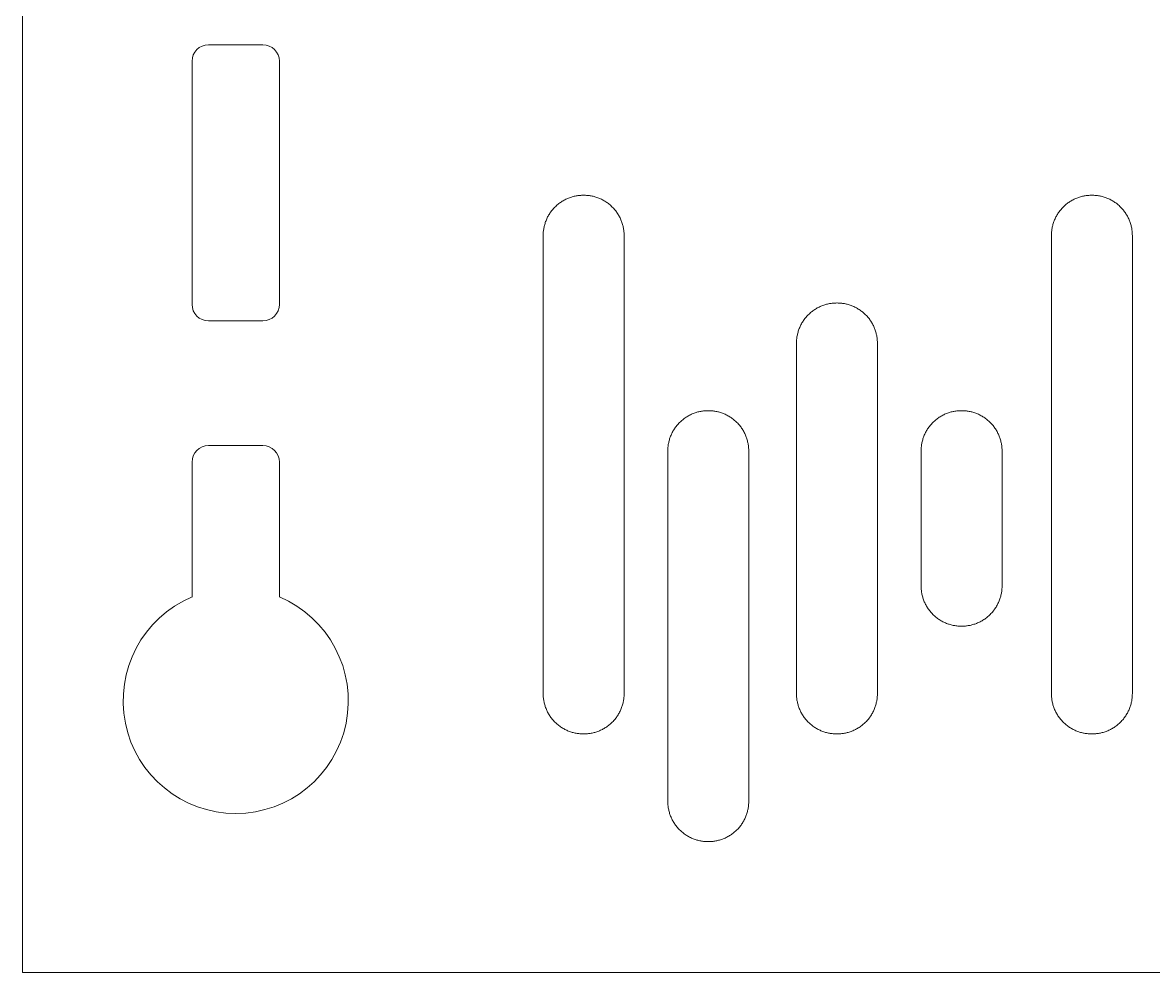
# Model space of a CAD drawing. Header units: metres. Extents: x -2538 to 7610, y -1082 to -498.
# Drawn here: x 1248.5 to 1529.7, y -1081.9 to -845.8 of the extents above; entities that cross this region are included whole.
import ezdxf

# ---------------------------------------------------------------- set-up
doc = ezdxf.new("R2010")
doc.units = ezdxf.units.M
doc.linetypes.add('AUSGEZOGEN', pattern=[0])
doc.layers.add('Allgemein01', color=7, linetype='AUSGEZOGEN', lineweight=13)
doc.layers.add('Standard', color=7, linetype='AUSGEZOGEN', lineweight=25)

msp = doc.modelspace()

# ---------------------------------------------------------------- linework, layer by layer
at = {"layer": 'Allgemein01', "color": 7, "linetype": 'AUSGEZOGEN', "lineweight": 13}
for p, q in [((1294.72, -851.29), (1308.25, -851.29)), ((1290.62, -915.82), (1290.62, -855.4)), ((1312.35, -915.82), (1312.35, -855.4)), ((1294.72, -919.93), (1308.25, -919.93)), ((1294.72, -950.93), (1308.25, -950.93)), ((1290.62, -988.57), (1290.62, -955.04)), ((1312.35, -988.57), (1312.35, -955.04))]:
    msp.add_line(p, q, dxfattribs=at)
for centre, start, end in [((1294.72, -855.4), 90, 180), ((1308.25, -855.4), 0, 90), ((1294.72, -915.82), 180, 270), ((1308.25, -915.82), 270, 0), ((1294.72, -955.04), 90, 180), ((1308.25, -955.04), 0, 90)]:
    msp.add_arc(centre, 4.1, start, end, dxfattribs=at)
at = {"layer": 'Standard', "color": 7, "linetype": 'AUSGEZOGEN', "lineweight": 13}
for points in [[(1248.49, -1081.87), (1810.49, -1081.87), (1810.49, -519.87), (1248.49, -519.87), (1248.49, -1081.87)], [(1398.08, -1012.6), (1398.08, -898.71), (1398.08, -898.48), (1398.07, -898.26), (1398.06, -898.04), (1398.04, -897.81), (1398.01, -897.58), (1397.99, -897.35), (1397.95, -897.12), (1397.91, -896.89), (1397.87, -896.65), (1397.81, -896.42), (1397.76, -896.19), (1397.69, -895.96), (1397.62, -895.72), (1397.55, -895.49), (1397.46, -895.26), (1397.38, -895.03), (1397.28, -894.8), (1397.18, -894.57), (1397.07, -894.34), (1396.96, -894.11), (1396.84, -893.89), (1396.72, -893.67), (1396.59, -893.45), (1396.45, -893.23), (1396.31, -893.02), (1396.16, -892.81), (1396, -892.61), (1395.84, -892.4), (1395.68, -892.21), (1395.51, -892.01), (1395.33, -891.82), (1395.15, -891.64), (1394.96, -891.46), (1394.77, -891.28), (1394.58, -891.11), (1394.38, -890.94), (1394.18, -890.78), (1393.97, -890.63), (1393.76, -890.48), (1393.55, -890.34), (1393.33, -890.2), (1393.12, -890.07), (1392.89, -889.94), (1392.67, -889.82), (1392.45, -889.71), (1392.22, -889.6), (1391.99, -889.5), (1391.76, -889.41), (1391.53, -889.32), (1391.3, -889.24), (1391.06, -889.16), (1390.83, -889.09), (1390.6, -889.03), (1390.36, -888.97), (1390.13, -888.92), (1389.9, -888.87), (1389.67, -888.83), (1389.44, -888.8), (1389.21, -888.77), (1388.98, -888.75), (1388.75, -888.73), (1388.52, -888.72), (1388.3, -888.71), (1388.08, -888.71), (1387.95, -888.71), (1387.73, -888.71), (1387.51, -888.72), (1387.28, -888.73), (1387.05, -888.75), (1386.83, -888.77), (1386.6, -888.8), (1386.37, -888.83), (1386.13, -888.87), (1385.9, -888.92), (1385.67, -888.97), (1385.44, -889.03), (1385.2, -889.09), (1384.97, -889.16), (1384.74, -889.24), (1384.5, -889.32), (1384.27, -889.41), (1384.04, -889.5), (1383.81, -889.6), (1383.59, -889.71), (1383.36, -889.82), (1383.14, -889.94), (1382.92, -890.07), (1382.7, -890.2), (1382.48, -890.34), (1382.27, -890.48), (1382.06, -890.63), (1381.85, -890.78), (1381.65, -890.94), (1381.45, -891.11), (1381.26, -891.28), (1381.07, -891.46), (1380.88, -891.64), (1380.7, -891.82), (1380.53, -892.01), (1380.36, -892.21), (1380.19, -892.4), (1380.03, -892.61), (1379.88, -892.81), (1379.73, -893.02), (1379.58, -893.23), (1379.45, -893.45), (1379.31, -893.67), (1379.19, -893.89), (1379.07, -894.11), (1378.96, -894.34), (1378.85, -894.57), (1378.75, -894.8), (1378.66, -895.03), (1378.57, -895.26), (1378.49, -895.49), (1378.41, -895.72), (1378.34, -895.96), (1378.28, -896.19), (1378.22, -896.42), (1378.17, -896.65), (1378.12, -896.89), (1378.08, -897.12), (1378.05, -897.35), (1378.02, -897.58), (1377.99, -897.81), (1377.98, -898.04), (1377.96, -898.26), (1377.96, -898.48), (1377.95, -898.71), (1377.95, -1012.6), (1377.96, -1012.82), (1377.96, -1013.04), (1377.98, -1013.27), (1377.99, -1013.49), (1378.02, -1013.72), (1378.05, -1013.95), (1378.08, -1014.18), (1378.12, -1014.42), (1378.17, -1014.65), (1378.22, -1014.88), (1378.28, -1015.11), (1378.34, -1015.35), (1378.41, -1015.58), (1378.49, -1015.81), (1378.57, -1016.05), (1378.66, -1016.28), (1378.75, -1016.51), (1378.85, -1016.74), (1378.96, -1016.96), (1379.07, -1017.19), (1379.19, -1017.41), (1379.31, -1017.63), (1379.45, -1017.85), (1379.58, -1018.07), (1379.73, -1018.28), (1379.88, -1018.49), (1380.03, -1018.7), (1380.19, -1018.9), (1380.36, -1019.1), (1380.53, -1019.29), (1380.7, -1019.48), (1380.88, -1019.67), (1381.07, -1019.85), (1381.26, -1020.02), (1381.45, -1020.19), (1381.65, -1020.36), (1381.85, -1020.52), (1382.06, -1020.67), (1382.27, -1020.82), (1382.48, -1020.97), (1382.7, -1021.1), (1382.92, -1021.23), (1383.14, -1021.36), (1383.36, -1021.48), (1383.59, -1021.59), (1383.81, -1021.7), (1384.04, -1021.8), (1384.27, -1021.89), (1384.5, -1021.98), (1384.74, -1022.06), (1384.97, -1022.14), (1385.2, -1022.21), (1385.44, -1022.27), (1385.67, -1022.33), (1385.9, -1022.38), (1386.13, -1022.43), (1386.37, -1022.47), (1386.6, -1022.5), (1386.83, -1022.53), (1387.05, -1022.56), (1387.28, -1022.57), (1387.51, -1022.59), (1387.73, -1022.59), (1387.95, -1022.6), (1388.08, -1022.6), (1388.3, -1022.59), (1388.52, -1022.59), (1388.75, -1022.57), (1388.98, -1022.56), (1389.21, -1022.53), (1389.44, -1022.5), (1389.67, -1022.47), (1389.9, -1022.43), (1390.13, -1022.38), (1390.36, -1022.33), (1390.6, -1022.27), (1390.83, -1022.21), (1391.06, -1022.14), (1391.3, -1022.06), (1391.53, -1021.98), (1391.76, -1021.89), (1391.99, -1021.8), (1392.22, -1021.7), (1392.45, -1021.59), (1392.67, -1021.48), (1392.89, -1021.36), (1393.12, -1021.23), (1393.33, -1021.1), (1393.55, -1020.97), (1393.76, -1020.82), (1393.97, -1020.67), (1394.18, -1020.52), (1394.38, -1020.36), (1394.58, -1020.19), (1394.77, -1020.02), (1394.96, -1019.85), (1395.15, -1019.67), (1395.33, -1019.48), (1395.51, -1019.29), (1395.68, -1019.1), (1395.84, -1018.9), (1396, -1018.7), (1396.16, -1018.49), (1396.31, -1018.28), (1396.45, -1018.07), (1396.59, -1017.85), (1396.72, -1017.63), (1396.84, -1017.41), (1396.96, -1017.19), (1397.07, -1016.96), (1397.18, -1016.74), (1397.28, -1016.51), (1397.38, -1016.28), (1397.46, -1016.05), (1397.55, -1015.81), (1397.62, -1015.58), (1397.69, -1015.35), (1397.76, -1015.11), (1397.81, -1014.88), (1397.87, -1014.65), (1397.91, -1014.42), (1397.95, -1014.18), (1397.99, -1013.95), (1398.01, -1013.72), (1398.04, -1013.49), (1398.06, -1013.27), (1398.07, -1013.04), (1398.08, -1012.82), (1398.08, -1012.6)], [(1524.49, -1012.6), (1524.49, -898.71), (1524.48, -898.48), (1524.48, -898.26), (1524.46, -898.04), (1524.45, -897.81), (1524.42, -897.58), (1524.39, -897.35), (1524.36, -897.12), (1524.32, -896.89), (1524.27, -896.65), (1524.22, -896.42), (1524.17, -896.19), (1524.1, -895.96), (1524.03, -895.72), (1523.96, -895.49), (1523.87, -895.26), (1523.79, -895.03), (1523.69, -894.8), (1523.59, -894.57), (1523.48, -894.34), (1523.37, -894.11), (1523.25, -893.89), (1523.13, -893.67), (1522.99, -893.45), (1522.86, -893.23), (1522.71, -893.02), (1522.57, -892.81), (1522.41, -892.61), (1522.25, -892.4), (1522.09, -892.21), (1521.91, -892.01), (1521.74, -891.82), (1521.56, -891.64), (1521.37, -891.46), (1521.18, -891.28), (1520.99, -891.11), (1520.79, -890.94), (1520.59, -890.78), (1520.38, -890.63), (1520.17, -890.48), (1519.96, -890.34), (1519.74, -890.2), (1519.52, -890.07), (1519.3, -889.94), (1519.08, -889.82), (1518.85, -889.71), (1518.63, -889.6), (1518.4, -889.5), (1518.17, -889.41), (1517.94, -889.32), (1517.7, -889.24), (1517.47, -889.16), (1517.24, -889.09), (1517.01, -889.03), (1516.77, -888.97), (1516.54, -888.92), (1516.31, -888.87), (1516.08, -888.83), (1515.84, -888.8), (1515.61, -888.77), (1515.39, -888.75), (1515.16, -888.73), (1514.93, -888.72), (1514.71, -888.71), (1514.49, -888.71), (1514.36, -888.71), (1514.14, -888.71), (1513.92, -888.72), (1513.69, -888.73), (1513.46, -888.75), (1513.24, -888.77), (1513.01, -888.8), (1512.77, -888.83), (1512.54, -888.87), (1512.31, -888.92), (1512.08, -888.97), (1511.84, -889.03), (1511.61, -889.09), (1511.38, -889.16), (1511.14, -889.24), (1510.91, -889.32), (1510.68, -889.41), (1510.45, -889.5), (1510.22, -889.6), (1509.99, -889.71), (1509.77, -889.82), (1509.55, -889.94), (1509.32, -890.07), (1509.11, -890.2), (1508.89, -890.34), (1508.68, -890.48), (1508.47, -890.63), (1508.26, -890.78), (1508.06, -890.94), (1507.86, -891.11), (1507.67, -891.28), (1507.48, -891.46), (1507.29, -891.64), (1507.11, -891.82), (1506.93, -892.01), (1506.76, -892.21), (1506.6, -892.4), (1506.44, -892.61), (1506.28, -892.81), (1506.14, -893.02), (1505.99, -893.23), (1505.86, -893.45), (1505.72, -893.67), (1505.6, -893.89), (1505.48, -894.11), (1505.37, -894.34), (1505.26, -894.57), (1505.16, -894.8), (1505.06, -895.03), (1504.98, -895.26), (1504.89, -895.49), (1504.82, -895.72), (1504.75, -895.96), (1504.68, -896.19), (1504.63, -896.42), (1504.58, -896.65), (1504.53, -896.89), (1504.49, -897.12), (1504.45, -897.35), (1504.43, -897.58), (1504.4, -897.81), (1504.38, -898.04), (1504.37, -898.26), (1504.36, -898.48), (1504.36, -898.71), (1504.36, -1012.6), (1504.36, -1012.82), (1504.37, -1013.04), (1504.38, -1013.27), (1504.4, -1013.49), (1504.43, -1013.72), (1504.45, -1013.95), (1504.49, -1014.18), (1504.53, -1014.42), (1504.58, -1014.65), (1504.63, -1014.88), (1504.68, -1015.11), (1504.75, -1015.35), (1504.82, -1015.58), (1504.89, -1015.81), (1504.98, -1016.05), (1505.06, -1016.28), (1505.16, -1016.51), (1505.26, -1016.74), (1505.37, -1016.96), (1505.48, -1017.19), (1505.6, -1017.41), (1505.72, -1017.63), (1505.86, -1017.85), (1505.99, -1018.07), (1506.14, -1018.28), (1506.28, -1018.49), (1506.44, -1018.7), (1506.6, -1018.9), (1506.76, -1019.1), (1506.93, -1019.29), (1507.11, -1019.48), (1507.29, -1019.67), (1507.48, -1019.85), (1507.67, -1020.02), (1507.86, -1020.19), (1508.06, -1020.36), (1508.26, -1020.52), (1508.47, -1020.67), (1508.68, -1020.82), (1508.89, -1020.97), (1509.11, -1021.1), (1509.32, -1021.23), (1509.55, -1021.36), (1509.77, -1021.48), (1509.99, -1021.59), (1510.22, -1021.7), (1510.45, -1021.8), (1510.68, -1021.89), (1510.91, -1021.98), (1511.14, -1022.06), (1511.38, -1022.14), (1511.61, -1022.21), (1511.84, -1022.27), (1512.08, -1022.33), (1512.31, -1022.38), (1512.54, -1022.43), (1512.77, -1022.47), (1513.01, -1022.5), (1513.24, -1022.53), (1513.46, -1022.56), (1513.69, -1022.57), (1513.92, -1022.59), (1514.14, -1022.59), (1514.36, -1022.6), (1514.49, -1022.6), (1514.71, -1022.59), (1514.93, -1022.59), (1515.16, -1022.57), (1515.39, -1022.56), (1515.61, -1022.53), (1515.84, -1022.5), (1516.08, -1022.47), (1516.31, -1022.43), (1516.54, -1022.38), (1516.77, -1022.33), (1517.01, -1022.27), (1517.24, -1022.21), (1517.47, -1022.14), (1517.7, -1022.06), (1517.94, -1021.98), (1518.17, -1021.89), (1518.4, -1021.8), (1518.63, -1021.7), (1518.85, -1021.59), (1519.08, -1021.48), (1519.3, -1021.36), (1519.52, -1021.23), (1519.74, -1021.1), (1519.96, -1020.97), (1520.17, -1020.82), (1520.38, -1020.67), (1520.59, -1020.52), (1520.79, -1020.36), (1520.99, -1020.19), (1521.18, -1020.02), (1521.37, -1019.85), (1521.56, -1019.67), (1521.74, -1019.48), (1521.91, -1019.29), (1522.09, -1019.1), (1522.25, -1018.9), (1522.41, -1018.7), (1522.57, -1018.49), (1522.71, -1018.28), (1522.86, -1018.07), (1522.99, -1017.85), (1523.13, -1017.63), (1523.25, -1017.41), (1523.37, -1017.19), (1523.48, -1016.96), (1523.59, -1016.74), (1523.69, -1016.51), (1523.79, -1016.28), (1523.87, -1016.05), (1523.96, -1015.81), (1524.03, -1015.58), (1524.1, -1015.35), (1524.17, -1015.11), (1524.22, -1014.88), (1524.27, -1014.65), (1524.32, -1014.42), (1524.36, -1014.18), (1524.39, -1013.95), (1524.42, -1013.72), (1524.45, -1013.49), (1524.46, -1013.27), (1524.48, -1013.04), (1524.48, -1012.82), (1524.49, -1012.6)], [(1461.08, -1012.6), (1461.08, -925.48), (1461.08, -925.26), (1461.07, -925.04), (1461.06, -924.81), (1461.04, -924.59), (1461.01, -924.36), (1460.99, -924.13), (1460.95, -923.9), (1460.91, -923.66), (1460.87, -923.43), (1460.81, -923.2), (1460.76, -922.97), (1460.69, -922.73), (1460.62, -922.5), (1460.55, -922.27), (1460.46, -922.03), (1460.38, -921.8), (1460.28, -921.57), (1460.18, -921.34), (1460.07, -921.12), (1459.96, -920.89), (1459.84, -920.67), (1459.72, -920.45), (1459.59, -920.23), (1459.45, -920.01), (1459.31, -919.8), (1459.16, -919.59), (1459, -919.38), (1458.84, -919.18), (1458.68, -918.98), (1458.51, -918.79), (1458.33, -918.6), (1458.15, -918.41), (1457.96, -918.23), (1457.77, -918.06), (1457.58, -917.89), (1457.38, -917.72), (1457.18, -917.56), (1456.97, -917.41), (1456.76, -917.26), (1456.55, -917.11), (1456.33, -916.98), (1456.12, -916.85), (1455.89, -916.72), (1455.67, -916.6), (1455.45, -916.49), (1455.22, -916.38), (1454.99, -916.28), (1454.76, -916.19), (1454.53, -916.1), (1454.3, -916.02), (1454.06, -915.94), (1453.83, -915.87), (1453.6, -915.81), (1453.36, -915.75), (1453.13, -915.7), (1452.9, -915.65), (1452.67, -915.61), (1452.44, -915.58), (1452.21, -915.55), (1451.98, -915.52), (1451.75, -915.51), (1451.52, -915.49), (1451.3, -915.49), (1451.08, -915.48), (1450.95, -915.48), (1450.73, -915.49), (1450.51, -915.49), (1450.28, -915.51), (1450.05, -915.52), (1449.83, -915.55), (1449.6, -915.58), (1449.37, -915.61), (1449.13, -915.65), (1448.9, -915.7), (1448.67, -915.75), (1448.44, -915.81), (1448.2, -915.87), (1447.97, -915.94), (1447.74, -916.02), (1447.5, -916.1), (1447.27, -916.19), (1447.04, -916.28), (1446.81, -916.38), (1446.59, -916.49), (1446.36, -916.6), (1446.14, -916.72), (1445.92, -916.85), (1445.7, -916.98), (1445.48, -917.11), (1445.27, -917.26), (1445.06, -917.41), (1444.85, -917.56), (1444.65, -917.72), (1444.45, -917.89), (1444.26, -918.06), (1444.07, -918.23), (1443.88, -918.41), (1443.7, -918.6), (1443.53, -918.79), (1443.36, -918.98), (1443.19, -919.18), (1443.03, -919.38), (1442.88, -919.59), (1442.73, -919.8), (1442.58, -920.01), (1442.45, -920.23), (1442.31, -920.45), (1442.19, -920.67), (1442.07, -920.89), (1441.96, -921.12), (1441.85, -921.34), (1441.75, -921.57), (1441.66, -921.8), (1441.57, -922.03), (1441.49, -922.27), (1441.41, -922.5), (1441.34, -922.73), (1441.28, -922.97), (1441.22, -923.2), (1441.17, -923.43), (1441.12, -923.66), (1441.08, -923.9), (1441.05, -924.13), (1441.02, -924.36), (1440.99, -924.59), (1440.98, -924.81), (1440.96, -925.04), (1440.96, -925.26), (1440.95, -925.48), (1440.95, -1012.6), (1440.96, -1012.82), (1440.96, -1013.04), (1440.98, -1013.27), (1440.99, -1013.49), (1441.02, -1013.72), (1441.05, -1013.95), (1441.08, -1014.18), (1441.12, -1014.42), (1441.17, -1014.65), (1441.22, -1014.88), (1441.28, -1015.11), (1441.34, -1015.35), (1441.41, -1015.58), (1441.49, -1015.81), (1441.57, -1016.05), (1441.66, -1016.28), (1441.75, -1016.51), (1441.85, -1016.74), (1441.96, -1016.96), (1442.07, -1017.19), (1442.19, -1017.41), (1442.31, -1017.63), (1442.45, -1017.85), (1442.58, -1018.07), (1442.73, -1018.28), (1442.88, -1018.49), (1443.03, -1018.7), (1443.19, -1018.9), (1443.36, -1019.1), (1443.53, -1019.29), (1443.7, -1019.48), (1443.88, -1019.67), (1444.07, -1019.85), (1444.26, -1020.02), (1444.45, -1020.19), (1444.65, -1020.36), (1444.85, -1020.52), (1445.06, -1020.67), (1445.27, -1020.82), (1445.48, -1020.97), (1445.7, -1021.1), (1445.92, -1021.23), (1446.14, -1021.36), (1446.36, -1021.48), (1446.59, -1021.59), (1446.81, -1021.7), (1447.04, -1021.8), (1447.27, -1021.89), (1447.5, -1021.98), (1447.74, -1022.06), (1447.97, -1022.14), (1448.2, -1022.21), (1448.44, -1022.27), (1448.67, -1022.33), (1448.9, -1022.38), (1449.13, -1022.43), (1449.37, -1022.47), (1449.6, -1022.5), (1449.83, -1022.53), (1450.05, -1022.56), (1450.28, -1022.57), (1450.51, -1022.59), (1450.73, -1022.59), (1450.95, -1022.6), (1451.08, -1022.6), (1451.3, -1022.59), (1451.52, -1022.59), (1451.75, -1022.57), (1451.98, -1022.56), (1452.21, -1022.53), (1452.44, -1022.5), (1452.67, -1022.47), (1452.9, -1022.43), (1453.13, -1022.38), (1453.36, -1022.33), (1453.6, -1022.27), (1453.83, -1022.21), (1454.06, -1022.14), (1454.3, -1022.06), (1454.53, -1021.98), (1454.76, -1021.89), (1454.99, -1021.8), (1455.22, -1021.7), (1455.45, -1021.59), (1455.67, -1021.48), (1455.89, -1021.36), (1456.12, -1021.23), (1456.33, -1021.1), (1456.55, -1020.97), (1456.76, -1020.82), (1456.97, -1020.67), (1457.18, -1020.52), (1457.38, -1020.36), (1457.58, -1020.19), (1457.77, -1020.02), (1457.96, -1019.85), (1458.15, -1019.67), (1458.33, -1019.48), (1458.51, -1019.29), (1458.68, -1019.1), (1458.84, -1018.9), (1459, -1018.7), (1459.16, -1018.49), (1459.31, -1018.28), (1459.45, -1018.07), (1459.59, -1017.85), (1459.72, -1017.63), (1459.84, -1017.41), (1459.96, -1017.19), (1460.07, -1016.96), (1460.18, -1016.74), (1460.28, -1016.51), (1460.38, -1016.28), (1460.46, -1016.05), (1460.55, -1015.81), (1460.62, -1015.58), (1460.69, -1015.35), (1460.76, -1015.11), (1460.81, -1014.88), (1460.87, -1014.65), (1460.91, -1014.42), (1460.95, -1014.18), (1460.99, -1013.95), (1461.01, -1013.72), (1461.04, -1013.49), (1461.06, -1013.27), (1461.07, -1013.04), (1461.08, -1012.82), (1461.08, -1012.6)], [(1429.08, -1039.37), (1429.08, -952.26), (1429.08, -952.04), (1429.07, -951.82), (1429.06, -951.59), (1429.04, -951.36), (1429.01, -951.14), (1428.99, -950.91), (1428.95, -950.67), (1428.91, -950.44), (1428.87, -950.21), (1428.81, -949.98), (1428.76, -949.74), (1428.69, -949.51), (1428.62, -949.28), (1428.55, -949.04), (1428.46, -948.81), (1428.38, -948.58), (1428.28, -948.35), (1428.18, -948.12), (1428.07, -947.89), (1427.96, -947.67), (1427.84, -947.45), (1427.72, -947.22), (1427.59, -947.01), (1427.45, -946.79), (1427.31, -946.58), (1427.16, -946.37), (1427, -946.16), (1426.84, -945.96), (1426.68, -945.76), (1426.51, -945.57), (1426.33, -945.38), (1426.15, -945.19), (1425.96, -945.01), (1425.77, -944.83), (1425.58, -944.66), (1425.38, -944.5), (1425.18, -944.34), (1424.97, -944.18), (1424.76, -944.04), (1424.55, -943.89), (1424.33, -943.76), (1424.12, -943.62), (1423.89, -943.5), (1423.67, -943.38), (1423.45, -943.27), (1423.22, -943.16), (1422.99, -943.06), (1422.76, -942.96), (1422.53, -942.88), (1422.3, -942.79), (1422.06, -942.72), (1421.83, -942.65), (1421.6, -942.58), (1421.36, -942.53), (1421.13, -942.48), (1420.9, -942.43), (1420.67, -942.39), (1420.44, -942.35), (1420.21, -942.33), (1419.98, -942.3), (1419.75, -942.28), (1419.52, -942.27), (1419.3, -942.26), (1419.08, -942.26), (1418.95, -942.26), (1418.73, -942.26), (1418.51, -942.27), (1418.28, -942.28), (1418.05, -942.3), (1417.83, -942.33), (1417.6, -942.35), (1417.37, -942.39), (1417.13, -942.43), (1416.9, -942.48), (1416.67, -942.53), (1416.44, -942.58), (1416.2, -942.65), (1415.97, -942.72), (1415.74, -942.79), (1415.5, -942.88), (1415.27, -942.96), (1415.04, -943.06), (1414.81, -943.16), (1414.59, -943.27), (1414.36, -943.38), (1414.14, -943.5), (1413.92, -943.62), (1413.7, -943.76), (1413.48, -943.89), (1413.27, -944.04), (1413.06, -944.18), (1412.85, -944.34), (1412.65, -944.5), (1412.45, -944.66), (1412.26, -944.83), (1412.07, -945.01), (1411.88, -945.19), (1411.7, -945.38), (1411.53, -945.57), (1411.36, -945.76), (1411.19, -945.96), (1411.03, -946.16), (1410.88, -946.37), (1410.73, -946.58), (1410.58, -946.79), (1410.45, -947.01), (1410.31, -947.22), (1410.19, -947.45), (1410.07, -947.67), (1409.96, -947.89), (1409.85, -948.12), (1409.75, -948.35), (1409.66, -948.58), (1409.57, -948.81), (1409.49, -949.04), (1409.41, -949.28), (1409.34, -949.51), (1409.28, -949.74), (1409.22, -949.98), (1409.17, -950.21), (1409.12, -950.44), (1409.08, -950.67), (1409.05, -950.91), (1409.02, -951.14), (1408.99, -951.36), (1408.98, -951.59), (1408.96, -951.82), (1408.96, -952.04), (1408.95, -952.26), (1408.95, -1039.37), (1408.96, -1039.6), (1408.96, -1039.82), (1408.98, -1040.04), (1408.99, -1040.27), (1409.02, -1040.5), (1409.05, -1040.73), (1409.08, -1040.96), (1409.12, -1041.19), (1409.17, -1041.43), (1409.22, -1041.66), (1409.28, -1041.89), (1409.34, -1042.13), (1409.41, -1042.36), (1409.49, -1042.59), (1409.57, -1042.82), (1409.66, -1043.05), (1409.75, -1043.28), (1409.85, -1043.51), (1409.96, -1043.74), (1410.07, -1043.97), (1410.19, -1044.19), (1410.31, -1044.41), (1410.45, -1044.63), (1410.58, -1044.85), (1410.73, -1045.06), (1410.88, -1045.27), (1411.03, -1045.47), (1411.19, -1045.68), (1411.36, -1045.87), (1411.53, -1046.07), (1411.7, -1046.26), (1411.88, -1046.44), (1412.07, -1046.63), (1412.26, -1046.8), (1412.45, -1046.97), (1412.65, -1047.14), (1412.85, -1047.3), (1413.06, -1047.45), (1413.27, -1047.6), (1413.48, -1047.74), (1413.7, -1047.88), (1413.92, -1048.01), (1414.14, -1048.14), (1414.36, -1048.26), (1414.59, -1048.37), (1414.81, -1048.48), (1415.04, -1048.58), (1415.27, -1048.67), (1415.5, -1048.76), (1415.74, -1048.84), (1415.97, -1048.92), (1416.2, -1048.99), (1416.44, -1049.05), (1416.67, -1049.11), (1416.9, -1049.16), (1417.13, -1049.21), (1417.37, -1049.25), (1417.6, -1049.28), (1417.83, -1049.31), (1418.05, -1049.33), (1418.28, -1049.35), (1418.51, -1049.36), (1418.73, -1049.37), (1418.95, -1049.37), (1419.08, -1049.37), (1419.3, -1049.37), (1419.52, -1049.36), (1419.75, -1049.35), (1419.98, -1049.33), (1420.21, -1049.31), (1420.44, -1049.28), (1420.67, -1049.25), (1420.9, -1049.21), (1421.13, -1049.16), (1421.36, -1049.11), (1421.6, -1049.05), (1421.83, -1048.99), (1422.06, -1048.92), (1422.3, -1048.84), (1422.53, -1048.76), (1422.76, -1048.67), (1422.99, -1048.58), (1423.22, -1048.48), (1423.45, -1048.37), (1423.67, -1048.26), (1423.89, -1048.14), (1424.12, -1048.01), (1424.33, -1047.88), (1424.55, -1047.74), (1424.76, -1047.6), (1424.97, -1047.45), (1425.18, -1047.3), (1425.38, -1047.14), (1425.58, -1046.97), (1425.77, -1046.8), (1425.96, -1046.63), (1426.15, -1046.44), (1426.33, -1046.26), (1426.51, -1046.07), (1426.68, -1045.87), (1426.84, -1045.68), (1427, -1045.47), (1427.16, -1045.27), (1427.31, -1045.06), (1427.45, -1044.85), (1427.59, -1044.63), (1427.72, -1044.41), (1427.84, -1044.19), (1427.96, -1043.97), (1428.07, -1043.74), (1428.18, -1043.51), (1428.28, -1043.28), (1428.38, -1043.05), (1428.46, -1042.82), (1428.55, -1042.59), (1428.62, -1042.36), (1428.69, -1042.13), (1428.76, -1041.89), (1428.81, -1041.66), (1428.87, -1041.43), (1428.91, -1041.19), (1428.95, -1040.96), (1428.99, -1040.73), (1429.01, -1040.5), (1429.04, -1040.27), (1429.06, -1040.04), (1429.07, -1039.82), (1429.08, -1039.6), (1429.08, -1039.37)], [(1492.08, -985.82), (1492.08, -952.26), (1492.08, -952.04), (1492.07, -951.82), (1492.06, -951.59), (1492.04, -951.36), (1492.01, -951.14), (1491.99, -950.91), (1491.95, -950.67), (1491.91, -950.44), (1491.87, -950.21), (1491.81, -949.98), (1491.76, -949.74), (1491.69, -949.51), (1491.62, -949.28), (1491.55, -949.04), (1491.46, -948.81), (1491.38, -948.58), (1491.28, -948.35), (1491.18, -948.12), (1491.07, -947.89), (1490.96, -947.67), (1490.84, -947.45), (1490.72, -947.22), (1490.59, -947.01), (1490.45, -946.79), (1490.31, -946.58), (1490.16, -946.37), (1490, -946.16), (1489.84, -945.96), (1489.68, -945.76), (1489.51, -945.57), (1489.33, -945.38), (1489.15, -945.19), (1488.96, -945.01), (1488.77, -944.83), (1488.58, -944.66), (1488.38, -944.5), (1488.18, -944.34), (1487.97, -944.18), (1487.76, -944.04), (1487.55, -943.89), (1487.33, -943.76), (1487.12, -943.62), (1486.89, -943.5), (1486.67, -943.38), (1486.45, -943.27), (1486.22, -943.16), (1485.99, -943.06), (1485.76, -942.96), (1485.53, -942.88), (1485.3, -942.79), (1485.06, -942.72), (1484.83, -942.65), (1484.6, -942.58), (1484.36, -942.53), (1484.13, -942.48), (1483.9, -942.43), (1483.67, -942.39), (1483.44, -942.35), (1483.21, -942.33), (1482.98, -942.3), (1482.75, -942.28), (1482.52, -942.27), (1482.3, -942.26), (1482.08, -942.26), (1481.95, -942.26), (1481.73, -942.26), (1481.51, -942.27), (1481.28, -942.28), (1481.05, -942.3), (1480.83, -942.33), (1480.6, -942.35), (1480.37, -942.39), (1480.13, -942.43), (1479.9, -942.48), (1479.67, -942.53), (1479.44, -942.58), (1479.2, -942.65), (1478.97, -942.72), (1478.74, -942.79), (1478.5, -942.88), (1478.27, -942.96), (1478.04, -943.06), (1477.81, -943.16), (1477.59, -943.27), (1477.36, -943.38), (1477.14, -943.5), (1476.92, -943.62), (1476.7, -943.76), (1476.48, -943.89), (1476.27, -944.04), (1476.06, -944.18), (1475.85, -944.34), (1475.65, -944.5), (1475.45, -944.66), (1475.26, -944.83), (1475.07, -945.01), (1474.88, -945.19), (1474.7, -945.38), (1474.53, -945.57), (1474.36, -945.76), (1474.19, -945.96), (1474.03, -946.16), (1473.88, -946.37), (1473.73, -946.58), (1473.58, -946.79), (1473.45, -947.01), (1473.31, -947.22), (1473.19, -947.45), (1473.07, -947.67), (1472.96, -947.89), (1472.85, -948.12), (1472.75, -948.35), (1472.66, -948.58), (1472.57, -948.81), (1472.49, -949.04), (1472.41, -949.28), (1472.34, -949.51), (1472.28, -949.74), (1472.22, -949.98), (1472.17, -950.21), (1472.12, -950.44), (1472.08, -950.67), (1472.05, -950.91), (1472.02, -951.14), (1471.99, -951.36), (1471.98, -951.59), (1471.96, -951.82), (1471.96, -952.04), (1471.95, -952.26), (1471.95, -985.82), (1471.96, -986.04), (1471.96, -986.26), (1471.98, -986.49), (1471.99, -986.72), (1472.02, -986.94), (1472.05, -987.17), (1472.08, -987.41), (1472.12, -987.64), (1472.17, -987.87), (1472.22, -988.1), (1472.28, -988.34), (1472.34, -988.57), (1472.41, -988.8), (1472.49, -989.04), (1472.57, -989.27), (1472.66, -989.5), (1472.75, -989.73), (1472.85, -989.96), (1472.96, -990.19), (1473.07, -990.41), (1473.19, -990.63), (1473.31, -990.86), (1473.45, -991.07), (1473.58, -991.29), (1473.73, -991.5), (1473.88, -991.71), (1474.03, -991.92), (1474.19, -992.12), (1474.36, -992.32), (1474.53, -992.51), (1474.7, -992.7), (1474.88, -992.89), (1475.07, -993.07), (1475.26, -993.25), (1475.45, -993.42), (1475.65, -993.58), (1475.85, -993.74), (1476.06, -993.9), (1476.27, -994.04), (1476.48, -994.19), (1476.7, -994.33), (1476.92, -994.46), (1477.14, -994.58), (1477.36, -994.7), (1477.59, -994.81), (1477.81, -994.92), (1478.04, -995.02), (1478.27, -995.12), (1478.5, -995.2), (1478.74, -995.29), (1478.97, -995.36), (1479.2, -995.43), (1479.44, -995.5), (1479.67, -995.55), (1479.9, -995.61), (1480.13, -995.65), (1480.37, -995.69), (1480.6, -995.73), (1480.83, -995.75), (1481.05, -995.78), (1481.28, -995.8), (1481.51, -995.81), (1481.73, -995.82), (1481.95, -995.82), (1482.08, -995.82), (1482.3, -995.82), (1482.52, -995.81), (1482.75, -995.8), (1482.98, -995.78), (1483.21, -995.75), (1483.44, -995.73), (1483.67, -995.69), (1483.9, -995.65), (1484.13, -995.61), (1484.36, -995.55), (1484.6, -995.5), (1484.83, -995.43), (1485.06, -995.36), (1485.3, -995.29), (1485.53, -995.2), (1485.76, -995.12), (1485.99, -995.02), (1486.22, -994.92), (1486.45, -994.81), (1486.67, -994.7), (1486.89, -994.58), (1487.12, -994.46), (1487.33, -994.33), (1487.55, -994.19), (1487.76, -994.04), (1487.97, -993.9), (1488.18, -993.74), (1488.38, -993.58), (1488.58, -993.42), (1488.77, -993.25), (1488.96, -993.07), (1489.15, -992.89), (1489.33, -992.7), (1489.51, -992.51), (1489.68, -992.32), (1489.84, -992.12), (1490, -991.92), (1490.16, -991.71), (1490.31, -991.5), (1490.45, -991.29), (1490.59, -991.07), (1490.72, -990.86), (1490.84, -990.63), (1490.96, -990.41), (1491.07, -990.19), (1491.18, -989.96), (1491.28, -989.73), (1491.38, -989.5), (1491.46, -989.27), (1491.55, -989.04), (1491.62, -988.8), (1491.69, -988.57), (1491.76, -988.34), (1491.81, -988.1), (1491.87, -987.87), (1491.91, -987.64), (1491.95, -987.41), (1491.99, -987.17), (1492.01, -986.94), (1492.04, -986.72), (1492.06, -986.49), (1492.07, -986.26), (1492.08, -986.04), (1492.08, -985.82)]]:
    msp.add_lwpolyline(points, close=True, dxfattribs=at)
msp.add_arc((1301.49, -1014.37), 28, 112.838, 67.162, dxfattribs=at)

doc.saveas('drawing.dxf')
